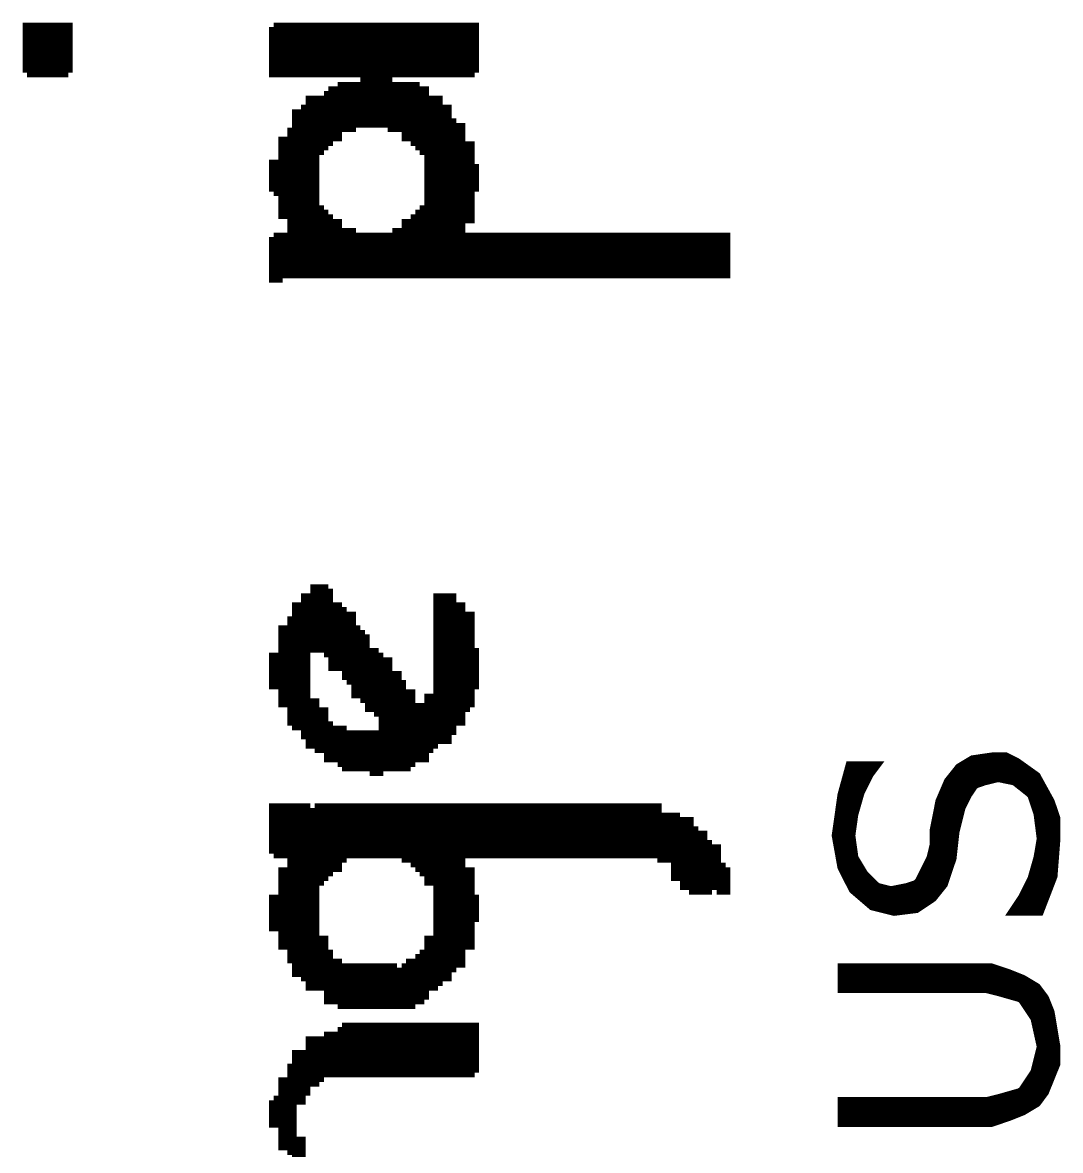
# Model space of a CAD drawing. Extents: x 64 to 173, y 17 to 95.
# Drawn here: x 112.185 to 115.072, y 35.866 to 39.003 of the extents above; entities that cross this region are included whole.
import ezdxf

# ---------------------------------------------------------------- set-up
doc = ezdxf.new("R2010")
doc.units = 0
doc.header["$MEASUREMENT"] = 0
doc.layers.add('SILKSCREENTOP_P', color=12, linetype='CONTINUOUS')

msp = doc.modelspace()

# ---------------------------------------------------------------- linework, layer by layer
at = {"layer": 'SILKSCREENTOP_P', "const_width": 0.0254}
for points in [[(112.3117, 38.8633), (112.3117, 38.9903), (112.299, 38.9903), (112.299, 38.8633), (112.2863, 38.8633), (112.2863, 38.9903), (112.2736, 38.9903), (112.2736, 38.8633), (112.2609, 38.8633), (112.2609, 38.9903), (112.2482, 38.9903), (112.2482, 38.8633), (112.2355, 38.8633), (112.2355, 38.9903), (112.2228, 38.9903), (112.2228, 38.8633), (112.2101, 38.8633), (112.2101, 38.9903), (112.1974, 38.9903), (112.1974, 38.8633)], [(112.9213, 38.9903), (112.9213, 38.8633), (112.9086, 38.8633), (112.9086, 38.9903), (112.8959, 38.9903), (112.8959, 38.8633), (112.8832, 38.8633), (112.8832, 38.9903)], [(113.1245, 38.8633), (113.1245, 38.9903), (113.1118, 38.9903), (113.1118, 38.8633), (113.0991, 38.8633), (113.0991, 38.9903), (113.0864, 38.9903), (113.0864, 38.8633), (113.0737, 38.8633), (113.0737, 38.9903), (113.061, 38.9903), (113.061, 38.8633), (113.0483, 38.8633), (113.0483, 38.9903), (113.0356, 38.9903), (113.0356, 38.8633), (113.0229, 38.8633), (113.0229, 38.9903), (113.0102, 38.9903), (113.0102, 38.8633), (112.9975, 38.8633), (112.9975, 38.9903), (112.9848, 38.9903), (112.9848, 38.8633), (112.9721, 38.8633), (112.9721, 38.9903), (112.9594, 38.9903), (112.9594, 38.8633), (112.9467, 38.8633), (112.9467, 38.9903), (112.934, 38.9903), (112.934, 38.8633)], [(113.2007, 38.7236), (113.2007, 38.9903), (113.188, 38.9903), (113.188, 38.7236), (113.1753, 38.7236), (113.1753, 38.9903), (113.1626, 38.9903), (113.1626, 38.7236), (113.1499, 38.7236), (113.1499, 38.9903), (113.1372, 38.9903), (113.1372, 38.7236)], [(113.3658, 38.9903), (113.3658, 38.8633), (113.3531, 38.8633), (113.3531, 38.9903), (113.3404, 38.9903), (113.3404, 38.8633), (113.3277, 38.8633), (113.3277, 38.9903), (113.315, 38.9903), (113.315, 38.8633), (113.3023, 38.8633), (113.3023, 38.9903), (113.2896, 38.9903), (113.2896, 38.8633), (113.2769, 38.8633), (113.2769, 38.9903), (113.2642, 38.9903), (113.2642, 38.8633), (113.2515, 38.8633), (113.2515, 38.9903), (113.2388, 38.9903), (113.2388, 38.8633), (113.2261, 38.8633), (113.2261, 38.9903), (113.2134, 38.9903), (113.2134, 38.8633)], [(113.442, 38.8633), (113.442, 38.9903), (113.4293, 38.9903), (113.4293, 38.8633), (113.4166, 38.8633), (113.4166, 38.9903), (113.4039, 38.9903), (113.4039, 38.8633), (113.3912, 38.8633), (113.3912, 38.9903), (113.3785, 38.9903), (113.3785, 38.8633)], [(113.061, 38.8252), (113.061, 38.6855), (113.0483, 38.6855), (113.0483, 38.8252)], [(113.1245, 38.8379), (113.1245, 38.7236), (113.1118, 38.7236), (113.1118, 38.8252), (113.0991, 38.8252), (113.0991, 38.7109), (113.0864, 38.7109), (113.0864, 38.8252), (113.0737, 38.8252), (113.0737, 38.7109)], [(113.2769, 38.6601), (113.2769, 38.8252), (113.2642, 38.8252), (113.2642, 38.6855), (113.2515, 38.6855), (113.2515, 38.8252), (113.2388, 38.8252), (113.2388, 38.7109), (113.2261, 38.7109), (113.2261, 38.8252), (113.2134, 38.8252), (113.2134, 38.6982)], [(113.0356, 38.8125), (113.0356, 38.6601)], [(113.3023, 38.6347), (113.3023, 38.8125), (113.2896, 38.8125), (113.2896, 38.6474)], [(112.9721, 38.7744), (112.9721, 38.3045), (112.9594, 38.3045), (112.9594, 38.749), (112.9467, 38.749), (112.9467, 38.3045), (112.934, 38.3045), (112.934, 38.7109)], [(112.9848, 38.7871), (112.9848, 38.7744), (112.9848, 38.7617), (112.9848, 38.3045), (112.9975, 38.3045), (112.9975, 38.7871), (112.9848, 38.7871)], [(113.0229, 38.6474), (113.0229, 38.7871), (113.0102, 38.7871), (113.0102, 38.6347)], [(113.315, 38.7871), (113.315, 38.3045), (113.3277, 38.3045), (113.3277, 38.7871), (113.3404, 38.7871), (113.3404, 38.3045), (113.3531, 38.3045), (113.3531, 38.7617), (113.3658, 38.7617), (113.3658, 38.3045)], [(113.4293, 38.3045), (113.4293, 38.4061), (113.4166, 38.4061), (113.4166, 38.3045), (113.4039, 38.3045), (113.4039, 38.7109), (113.3912, 38.7109), (113.3912, 38.3045), (113.3785, 38.3045), (113.3785, 38.7363)], [(112.9213, 38.4696), (112.9213, 38.6728), (112.9086, 38.6728), (112.9086, 38.4569)], [(113.4293, 38.6728), (113.4293, 38.4569), (113.4166, 38.4569), (113.4166, 38.6728)], [(112.8959, 38.5204), (112.8959, 38.6093), (112.8832, 38.6093), (112.8832, 38.5331)], [(113.442, 38.6093), (113.442, 38.5331)], [(113.0229, 38.4823), (113.0229, 38.3045), (113.0102, 38.3045), (113.0102, 38.495)], [(113.3023, 38.495), (113.3023, 38.3045), (113.2896, 38.3045), (113.2896, 38.4823)], [(113.061, 38.3045), (113.061, 38.4442), (113.0483, 38.4442), (113.0483, 38.3045), (113.0356, 38.3045), (113.0356, 38.4696)], [(113.2769, 38.4696), (113.2769, 38.3045), (113.2642, 38.3045), (113.2642, 38.4442), (113.2515, 38.4442), (113.2515, 38.3045), (113.2388, 38.3045), (113.2388, 38.4188), (113.2261, 38.4188), (113.2261, 38.3045)], [(113.2134, 38.4188), (113.2134, 38.3045), (113.2007, 38.3045), (113.2007, 38.4061), (113.188, 38.4061), (113.188, 38.3045), (113.1753, 38.3045), (113.1753, 38.4061), (113.1626, 38.4061), (113.1626, 38.3045), (113.1499, 38.3045), (113.1499, 38.4061), (113.1372, 38.4061), (113.1372, 38.3045), (113.1245, 38.3045), (113.1245, 38.4061), (113.1118, 38.4061), (113.1118, 38.3045), (113.0991, 38.3045), (113.0991, 38.4188), (113.0864, 38.4188), (113.0864, 38.3045), (113.0737, 38.3045), (113.0737, 38.4188)], [(112.9213, 38.4061), (112.9213, 38.3045), (112.9086, 38.3045), (112.9086, 38.4061), (112.8959, 38.4061), (112.8959, 38.2918), (112.8832, 38.2918), (112.8832, 38.4061)], [(113.7341, 38.4061), (113.7341, 38.3045), (113.7214, 38.3045), (113.7214, 38.4061), (113.7087, 38.4061), (113.7087, 38.3045), (113.696, 38.3045), (113.696, 38.4061), (113.6833, 38.4061), (113.6833, 38.3045), (113.6706, 38.3045), (113.6706, 38.4061), (113.6579, 38.4061), (113.6579, 38.3045), (113.6452, 38.3045), (113.6452, 38.4061), (113.6325, 38.4061), (113.6325, 38.3045), (113.6198, 38.3045), (113.6198, 38.4061), (113.6071, 38.4061), (113.6071, 38.3045), (113.5944, 38.3045), (113.5944, 38.4061), (113.5817, 38.4061), (113.5817, 38.3045), (113.569, 38.3045), (113.569, 38.4061), (113.5563, 38.4061), (113.5563, 38.3045), (113.5436, 38.3045), (113.5436, 38.4061), (113.5309, 38.4061), (113.5309, 38.3045), (113.5182, 38.3045), (113.5182, 38.4061), (113.5055, 38.4061), (113.5055, 38.3045), (113.4928, 38.3045), (113.4928, 38.4061), (113.4801, 38.4061), (113.4801, 38.3045), (113.4674, 38.3045), (113.4674, 38.4061), (113.4547, 38.4061), (113.4547, 38.3045), (113.442, 38.3045), (113.442, 38.4061)], [(114.1151, 38.3045), (114.1151, 38.4061), (114.1024, 38.4061), (114.1024, 38.3045), (114.0897, 38.3045), (114.0897, 38.4061), (114.077, 38.4061), (114.077, 38.3045), (114.0643, 38.3045), (114.0643, 38.4061), (114.0516, 38.4061), (114.0516, 38.3045), (114.0389, 38.3045), (114.0389, 38.4061), (114.0262, 38.4061), (114.0262, 38.3045), (114.0135, 38.3045), (114.0135, 38.4061), (114.0008, 38.4061), (114.0008, 38.3045), (113.9881, 38.3045), (113.9881, 38.4061), (113.9754, 38.4061), (113.9754, 38.3045), (113.9627, 38.3045), (113.9627, 38.4061), (113.95, 38.4061), (113.95, 38.3045), (113.9373, 38.3045), (113.9373, 38.4061), (113.9246, 38.4061), (113.9246, 38.3045), (113.9119, 38.3045), (113.9119, 38.4061), (113.8992, 38.4061), (113.8992, 38.3045), (113.8865, 38.3045), (113.8865, 38.4061), (113.8738, 38.4061), (113.8738, 38.3045), (113.8611, 38.3045), (113.8611, 38.4061), (113.8484, 38.4061), (113.8484, 38.3045), (113.8357, 38.3045), (113.8357, 38.4061), (113.823, 38.4061), (113.823, 38.3045), (113.8103, 38.3045), (113.8103, 38.4061), (113.7976, 38.4061), (113.7976, 38.3045), (113.7849, 38.3045), (113.7849, 38.4061), (113.7722, 38.4061), (113.7722, 38.3045), (113.7595, 38.3045), (113.7595, 38.4061), (113.7468, 38.4061), (113.7468, 38.3045)], [(114.1405, 38.2918), (114.1405, 38.4061), (114.1278, 38.4061), (114.1278, 38.2918)], [(112.9721, 37.4155), (112.9721, 37.0091)], [(113.0229, 37.4409), (113.0229, 37.2631), (113.0102, 37.2631), (113.0102, 37.4282), (112.9975, 37.4282), (112.9975, 37.2631), (112.9848, 37.2631), (112.9848, 37.4028)], [(113.0356, 37.4282), (113.0356, 37.2377)], [(113.061, 37.3901), (113.061, 37.2123), (113.0483, 37.2123), (113.0483, 37.3901)], [(113.3404, 36.9964), (113.3404, 37.4028), (113.3531, 37.4028), (113.3531, 37.0091), (113.3658, 37.0091), (113.3658, 37.4028), (113.3785, 37.4028), (113.3785, 37.0218)], [(113.4039, 37.3901), (113.4039, 37.0599), (113.3912, 37.0599), (113.3912, 37.3901)], [(112.934, 37.352), (112.934, 37.0472)], [(112.9594, 37.0345), (112.9594, 37.3774), (112.9467, 37.3774), (112.9467, 37.0345)], [(113.0737, 37.3774), (113.0737, 37.1996)], [(113.0991, 37.1615), (113.0991, 37.352), (113.0864, 37.352), (113.0864, 37.1742)], [(113.4293, 37.098), (113.4293, 37.352), (113.4166, 37.352), (113.4166, 37.0853)], [(113.1245, 37.3139), (113.1245, 37.1361), (113.1118, 37.1361), (113.1118, 37.3266)], [(112.9213, 37.098), (112.9213, 37.3139), (112.9086, 37.3139), (112.9086, 37.098)], [(113.1372, 37.3012), (113.1372, 37.1107)], [(113.1626, 37.2631), (113.1626, 37.098), (113.1499, 37.098), (113.1499, 37.2631)], [(113.442, 37.2631), (113.442, 37.1488)], [(112.8959, 37.2504), (112.8959, 37.1615), (112.8832, 37.1615), (112.8832, 37.2504)], [(113.1753, 37.2504), (113.1753, 37.0726)], [(113.2261, 36.9329), (113.2261, 37.1869), (113.2134, 37.1869), (113.2134, 36.9329), (113.2007, 36.9329), (113.2007, 37.225), (113.188, 37.225), (113.188, 36.9329)], [(113.2642, 36.9329), (113.2642, 37.1361), (113.2515, 37.1361), (113.2515, 36.9329), (113.2388, 36.9329), (113.2388, 37.1742)], [(112.9975, 37.1234), (112.9975, 36.9964), (112.9848, 36.9964), (112.9848, 37.1234)], [(113.3023, 37.098), (113.3023, 36.9583), (113.2896, 36.9583), (113.2896, 37.098), (113.2769, 37.098), (113.2769, 36.9583)], [(113.3277, 36.9837), (113.3277, 37.1234), (113.315, 37.1234), (113.315, 36.971)], [(113.0229, 36.971), (113.0229, 37.0853), (113.0102, 37.0853), (113.0102, 36.971)], [(113.0483, 37.0472), (113.0483, 36.9583), (113.0356, 36.9583), (113.0356, 37.0599)], [(113.061, 37.0345), (113.061, 36.9583)], [(113.0737, 37.0472), (113.0737, 36.9329)], [(113.1372, 36.9329), (113.1372, 37.0218), (113.1245, 37.0218), (113.1245, 36.9329), (113.1118, 36.9329), (113.1118, 37.0218), (113.0991, 37.0218), (113.0991, 36.9329), (113.0864, 36.9329), (113.0864, 37.0218)], [(113.1753, 37.0218), (113.1753, 36.9202), (113.1626, 36.9202), (113.1626, 37.0218), (113.1499, 37.0218), (113.1499, 36.9202)], [(115.059, 36.7891), (115.0432, 36.8356), (115.0041, 36.9065), (114.9492, 36.9456), (114.9198, 36.9603), (114.8824, 36.9603), (114.8278, 36.9524), (114.7907, 36.9303), (114.7602, 36.892), (114.7366, 36.8371), (114.7206, 36.7568), (114.7206, 36.7167), (114.7201, 36.7137), (114.712, 36.6806), (114.711, 36.6781), (114.678, 36.6121), (114.6706, 36.6057), (114.6457, 36.5973), (114.6442, 36.5968), (114.603, 36.5887), (114.5974, 36.5887), (114.5644, 36.5971), (114.5583, 36.6004), (114.5253, 36.6334), (114.5235, 36.6359), (114.4986, 36.6773), (114.4968, 36.6819), (114.4887, 36.7398), (114.4887, 36.7434), (114.4968, 36.8013), (114.4974, 36.8031), (114.5139, 36.8607), (114.5146, 36.863), (114.5395, 36.9126), (114.5408, 36.9146), (114.5565, 36.9354), (114.4862, 36.9354), (114.4641, 36.8546), (114.4481, 36.7419), (114.4638, 36.6547), (114.4951, 36.5925), (114.5487, 36.5465), (114.6094, 36.5313), (114.6703, 36.5389), (114.7158, 36.5694), (114.746, 36.6072), (114.7699, 36.6784), (114.778, 36.7513), (114.7783, 36.753), (114.7948, 36.8191), (114.7958, 36.8216), (114.8123, 36.8546), (114.8131, 36.8562), (114.8296, 36.8808), (114.8362, 36.8859), (114.8608, 36.8943), (114.8618, 36.8945), (114.8949, 36.9026), (114.9005, 36.9029), (114.9419, 36.8945), (114.9472, 36.892), (114.9886, 36.859), (114.9927, 36.8531), (115.0092, 36.8036), (115.0097, 36.801), (115.0181, 36.735), (115.0181, 36.7312), (115.0097, 36.6817), (115.0094, 36.6804), (114.9929, 36.6225), (114.9919, 36.6202), (114.9673, 36.5707), (114.9665, 36.5694), (114.9411, 36.5313), (115.0132, 36.5313), (115.0508, 36.6288), (115.059, 36.7337), (115.059, 36.7891)], [(114.808, 36.8463), (114.808, 36.9405)], [(114.8334, 36.8846), (114.8334, 36.9534)], [(114.8588, 36.8935), (114.8588, 36.957)], [(114.8842, 36.9001), (114.8842, 36.9603)], [(114.9096, 36.9011), (114.9096, 36.9603)], [(114.935, 36.896), (114.935, 36.9527)], [(114.5032, 36.8234), (114.5032, 36.9354)], [(114.5286, 36.8907), (114.5286, 36.9354)], [(114.554, 36.9324), (114.554, 36.9354)], [(114.7826, 36.7706), (114.7826, 36.9202)], [(114.9604, 36.8816), (114.9604, 36.9377)], [(114.9858, 36.8612), (114.9858, 36.9194)], [(114.4778, 36.6268), (114.4778, 36.9047)], [(114.7572, 36.6405), (114.7572, 36.8851)], [(115.0112, 36.7894), (115.0112, 36.8935)], [(115.0366, 36.592), (115.0366, 36.8478)], [(112.9213, 36.6916), (112.9213, 36.8186), (112.9086, 36.8186), (112.9086, 36.6916), (112.8959, 36.6916), (112.8959, 36.8186), (112.8832, 36.8186), (112.8832, 36.6916)], [(112.9721, 36.336), (112.9721, 36.8186), (112.9594, 36.8186), (112.9594, 36.3614), (112.9467, 36.3614), (112.9467, 36.8186), (112.934, 36.8186), (112.934, 36.3868)], [(112.9975, 36.8186), (112.9975, 36.3233), (112.9848, 36.3233), (112.9848, 36.8186)], [(113.0229, 36.6154), (113.0229, 36.8186), (113.0102, 36.8186), (113.0102, 36.6027)], [(113.061, 36.8186), (113.061, 36.6535), (113.0483, 36.6535), (113.0483, 36.8186), (113.0356, 36.8186), (113.0356, 36.6281)], [(113.2134, 36.6916), (113.2134, 36.8186), (113.2007, 36.8186), (113.2007, 36.6916), (113.188, 36.6916), (113.188, 36.8186), (113.1753, 36.8186), (113.1753, 36.6916), (113.1626, 36.6916), (113.1626, 36.8186), (113.1499, 36.8186), (113.1499, 36.6916), (113.1372, 36.6916), (113.1372, 36.8186), (113.1245, 36.8186), (113.1245, 36.6916), (113.1118, 36.6916), (113.1118, 36.8186), (113.0991, 36.8186), (113.0991, 36.6916), (113.0864, 36.6916), (113.0864, 36.8186), (113.0737, 36.8186), (113.0737, 36.6662)], [(113.2769, 36.6535), (113.2769, 36.8186), (113.2642, 36.8186), (113.2642, 36.6789), (113.2515, 36.6789), (113.2515, 36.8186), (113.2388, 36.8186), (113.2388, 36.6916), (113.2261, 36.6916), (113.2261, 36.8186)], [(113.3023, 36.6281), (113.3023, 36.8186), (113.2896, 36.8186), (113.2896, 36.6408)], [(113.3277, 36.6154), (113.3277, 36.8186), (113.315, 36.8186), (113.315, 36.6027)], [(113.3404, 36.3233), (113.3404, 36.8186), (113.3531, 36.8186), (113.3531, 36.3487), (113.3658, 36.3487), (113.3658, 36.8186)], [(113.4293, 36.8186), (113.4293, 36.6916), (113.4166, 36.6916), (113.4166, 36.8186), (113.4039, 36.8186), (113.4039, 36.3868), (113.3912, 36.3868), (113.3912, 36.8186), (113.3785, 36.8186), (113.3785, 36.3614)], [(113.442, 36.6916), (113.442, 36.8186), (113.4547, 36.8186), (113.4547, 36.6916), (113.4674, 36.6916), (113.4674, 36.8186), (113.4801, 36.8186), (113.4801, 36.6916), (113.4928, 36.6916), (113.4928, 36.8186), (113.5055, 36.8186), (113.5055, 36.6916), (113.5182, 36.6916), (113.5182, 36.8186), (113.5309, 36.8186), (113.5309, 36.6916), (113.5436, 36.6916), (113.5436, 36.8186), (113.5563, 36.8186), (113.5563, 36.6916), (113.569, 36.6916), (113.569, 36.8186), (113.5817, 36.8186), (113.5817, 36.6916), (113.5944, 36.6916), (113.5944, 36.8186), (113.6071, 36.8186), (113.6071, 36.6916), (113.6198, 36.6916), (113.6198, 36.8186), (113.6325, 36.8186), (113.6325, 36.6916), (113.6452, 36.6916), (113.6452, 36.8186), (113.6579, 36.8186), (113.6579, 36.6916), (113.6706, 36.6916), (113.6706, 36.8186), (113.6833, 36.8186), (113.6833, 36.6916), (113.696, 36.6916), (113.696, 36.8186), (113.7087, 36.8186), (113.7087, 36.6916), (113.7214, 36.6916), (113.7214, 36.8186), (113.7341, 36.8186), (113.7341, 36.6916)], [(113.95, 36.6916), (113.95, 36.8186), (113.9373, 36.8186), (113.9373, 36.6916), (113.9246, 36.6916), (113.9246, 36.8186), (113.9119, 36.8186), (113.9119, 36.6916), (113.8992, 36.6916), (113.8992, 36.8186), (113.8865, 36.8186), (113.8865, 36.6916), (113.8738, 36.6916), (113.8738, 36.8186), (113.8611, 36.8186), (113.8611, 36.6916), (113.8484, 36.6916), (113.8484, 36.8186), (113.8357, 36.8186), (113.8357, 36.6916), (113.823, 36.6916), (113.823, 36.8186), (113.8103, 36.8186), (113.8103, 36.6916), (113.7976, 36.6916), (113.7976, 36.8186), (113.7849, 36.8186), (113.7849, 36.6916), (113.7722, 36.6916), (113.7722, 36.8186), (113.7595, 36.8186), (113.7595, 36.6916), (113.7468, 36.6916), (113.7468, 36.8186)], [(114.0135, 36.7932), (114.0135, 36.6281), (114.0008, 36.6281), (114.0008, 36.7932), (113.9881, 36.7932), (113.9881, 36.6789), (113.9754, 36.6789), (113.9754, 36.7932), (113.9627, 36.7932), (113.9627, 36.6662)], [(114.7318, 36.5895), (114.7318, 36.813)], [(114.0389, 36.59), (114.0389, 36.7805), (114.0262, 36.7805), (114.0262, 36.59)], [(114.0897, 36.7297), (114.0897, 36.59), (114.077, 36.59), (114.077, 36.7424), (114.0643, 36.7424), (114.0643, 36.59), (114.0516, 36.59), (114.0516, 36.7678)], [(114.4524, 36.7177), (114.4524, 36.7723)], [(114.1151, 36.59), (114.1151, 36.7043), (114.1024, 36.7043), (114.1024, 36.59)], [(115.0112, 36.5313), (115.0112, 36.6908)], [(114.1405, 36.6535), (114.1405, 36.59), (114.1278, 36.59), (114.1278, 36.6662)], [(114.5032, 36.5854), (114.5032, 36.6697)], [(114.7064, 36.563), (114.7064, 36.669)], [(112.9213, 36.4249), (112.9213, 36.6408), (112.9086, 36.6408), (112.9086, 36.4249)], [(113.4293, 36.4249), (113.4293, 36.6408), (113.4166, 36.6408), (113.4166, 36.4249)], [(114.5286, 36.5638), (114.5286, 36.6301)], [(114.554, 36.5453), (114.554, 36.6047)], [(114.6556, 36.5371), (114.6556, 36.6006)], [(114.681, 36.546), (114.681, 36.6182)], [(114.9858, 36.5313), (114.9858, 36.608)], [(112.8959, 36.5773), (112.8959, 36.4884), (112.8832, 36.4884), (112.8832, 36.5773)], [(113.442, 36.5773), (113.442, 36.5011)], [(114.5794, 36.5389), (114.5794, 36.5933)], [(114.6048, 36.5326), (114.6048, 36.589)], [(114.6302, 36.5341), (114.6302, 36.594)], [(114.9604, 36.5313), (114.9604, 36.5603)], [(113.0229, 36.3106), (113.0229, 36.4503), (113.0102, 36.4503), (113.0102, 36.3106)], [(113.3277, 36.3106), (113.3277, 36.4503), (113.315, 36.4503), (113.315, 36.3106)], [(113.061, 36.2852), (113.061, 36.3868), (113.0483, 36.3868), (113.0483, 36.2852), (113.0356, 36.2852), (113.0356, 36.4249)], [(113.2896, 36.4122), (113.2896, 36.2852), (113.2769, 36.2852), (113.2769, 36.3868), (113.2642, 36.3868), (113.2642, 36.2725), (113.2515, 36.2725), (113.2515, 36.3868)], [(113.3023, 36.4249), (113.3023, 36.2852)], [(113.0737, 36.3868), (113.0737, 36.2598)], [(113.2134, 36.2725), (113.2134, 36.3741), (113.2007, 36.3741), (113.2007, 36.2725), (113.188, 36.2725), (113.188, 36.3741), (113.1753, 36.3741), (113.1753, 36.2725), (113.1626, 36.2725), (113.1626, 36.3741), (113.1499, 36.3741), (113.1499, 36.2725), (113.1372, 36.2725), (113.1372, 36.3741), (113.1245, 36.3741), (113.1245, 36.2725), (113.1118, 36.2725), (113.1118, 36.3741), (113.0991, 36.3741), (113.0991, 36.2725), (113.0864, 36.2725), (113.0864, 36.3741)], [(113.2388, 36.3741), (113.2388, 36.2725), (113.2261, 36.2725), (113.2261, 36.3741)], [(115.059, 36.1539), (115.0427, 36.2506), (115.0272, 36.289), (115.0051, 36.3187), (114.9668, 36.3418), (114.9266, 36.3578), (114.8794, 36.3736), (114.4643, 36.3736), (114.4643, 36.3164), (114.8649, 36.3164), (114.8679, 36.3159), (114.901, 36.3078), (114.9015, 36.3075), (114.9594, 36.291), (114.9665, 36.2859), (114.9995, 36.2361), (115.0013, 36.2321), (115.0178, 36.1577), (115.0178, 36.1518), (115.0013, 36.0855), (114.9995, 36.0817), (114.9665, 36.0322), (114.9594, 36.0269), (114.9015, 36.0103), (114.901, 36.0103), (114.8679, 36.002), (114.8649, 36.0017), (114.4643, 36.0017), (114.4643, 35.9443), (114.8794, 35.9443), (114.9266, 35.9601), (114.9668, 35.9761), (115.0051, 35.9992), (115.0272, 36.0289), (115.059, 36.1076), (115.059, 36.1539)], [(114.4778, 36.3164), (114.4778, 36.3736)], [(114.5032, 36.3164), (114.5032, 36.3736)], [(114.5286, 36.3164), (114.5286, 36.3736)], [(114.554, 36.3164), (114.554, 36.3736)], [(114.5794, 36.3164), (114.5794, 36.3736)], [(114.6048, 36.3164), (114.6048, 36.3736)], [(114.6302, 36.3164), (114.6302, 36.3736)], [(114.6556, 36.3164), (114.6556, 36.3736)], [(114.681, 36.3164), (114.681, 36.3736)], [(114.7064, 36.3164), (114.7064, 36.3736)], [(114.7318, 36.3164), (114.7318, 36.3736)], [(114.7572, 36.3164), (114.7572, 36.3736)], [(114.7826, 36.3164), (114.7826, 36.3736)], [(114.808, 36.3164), (114.808, 36.3736)], [(114.8334, 36.3164), (114.8334, 36.3736)], [(114.8588, 36.3164), (114.8588, 36.3736)], [(114.8842, 36.3118), (114.8842, 36.372)], [(114.9096, 36.3052), (114.9096, 36.3634)], [(114.935, 36.2979), (114.935, 36.3545)], [(114.9604, 36.2908), (114.9604, 36.3444)], [(114.9858, 36.2567), (114.9858, 36.3304)], [(115.0112, 36.1874), (115.0112, 36.3106)], [(115.0366, 36.0523), (115.0366, 36.2659)], [(113.3658, 36.209), (113.3658, 36.082), (113.3531, 36.082), (113.3531, 36.209), (113.3404, 36.209), (113.3404, 36.082), (113.3277, 36.082), (113.3277, 36.209), (113.315, 36.209), (113.315, 36.082), (113.3023, 36.082), (113.3023, 36.209), (113.2896, 36.209), (113.2896, 36.082), (113.2769, 36.082), (113.2769, 36.209), (113.2642, 36.209), (113.2642, 36.082), (113.2515, 36.082), (113.2515, 36.209), (113.2388, 36.209), (113.2388, 36.082), (113.2261, 36.082), (113.2261, 36.209), (113.2134, 36.209), (113.2134, 36.082), (113.2007, 36.082), (113.2007, 36.209), (113.188, 36.209), (113.188, 36.082), (113.1753, 36.082), (113.1753, 36.209), (113.1626, 36.209), (113.1626, 36.082), (113.1499, 36.082), (113.1499, 36.209), (113.1372, 36.209), (113.1372, 36.082), (113.1245, 36.082), (113.1245, 36.209), (113.1118, 36.209), (113.1118, 36.082), (113.0991, 36.082), (113.0991, 36.209), (113.0864, 36.209), (113.0864, 36.082), (113.0737, 36.082), (113.0737, 36.209)], [(113.442, 36.082), (113.442, 36.209), (113.4293, 36.209), (113.4293, 36.082), (113.4166, 36.082), (113.4166, 36.209), (113.4039, 36.209), (113.4039, 36.082), (113.3912, 36.082), (113.3912, 36.209), (113.3785, 36.209), (113.3785, 36.082)], [(112.9975, 36.0439), (112.9975, 36.1709), (112.9848, 36.1709), (112.9848, 36.0439)], [(113.0229, 36.0693), (113.0229, 36.1709), (113.0102, 36.1709), (113.0102, 36.0566)], [(113.061, 36.1836), (113.061, 36.082), (113.0483, 36.082), (113.0483, 36.1836), (113.0356, 36.1836), (113.0356, 36.082)], [(112.9594, 35.9931), (112.9594, 36.1328), (112.9467, 36.1328), (112.9467, 35.9931)], [(112.9721, 36.1455), (112.9721, 36.0185)], [(115.0112, 36.0073), (115.0112, 36.1257)], [(112.934, 36.1074), (112.934, 35.8534)], [(112.9213, 36.0693), (112.9213, 35.8788), (112.9086, 35.8788), (112.9086, 36.0693)], [(114.9858, 35.9877), (114.9858, 36.0611)], [(112.8959, 36.0185), (112.8959, 35.9423), (112.8832, 35.9423), (112.8832, 36.0058)], [(114.4778, 35.9443), (114.4778, 36.0017)], [(114.5032, 35.9443), (114.5032, 36.0017)], [(114.5286, 35.9443), (114.5286, 36.0017)], [(114.554, 35.9443), (114.554, 36.0017)], [(114.5794, 35.9443), (114.5794, 36.0017)], [(114.6048, 35.9443), (114.6048, 36.0017)], [(114.6302, 35.9443), (114.6302, 36.0017)], [(114.6556, 35.9443), (114.6556, 36.0017)], [(114.681, 35.9443), (114.681, 36.0017)], [(114.7064, 35.9443), (114.7064, 36.0017)], [(114.7318, 35.9443), (114.7318, 36.0017)], [(114.7572, 35.9443), (114.7572, 36.0017)], [(114.7826, 35.9443), (114.7826, 36.0017)], [(114.808, 35.9443), (114.808, 36.0017)], [(114.8334, 35.9443), (114.8334, 36.0017)], [(114.8588, 35.9443), (114.8588, 36.0017)], [(114.8842, 35.9461), (114.8842, 36.006)], [(114.9096, 35.9545), (114.9096, 36.0126)], [(114.935, 35.9636), (114.935, 36.02)], [(114.9604, 35.9738), (114.9604, 36.0274)], [(112.9594, 35.8407), (112.9594, 35.8915), (112.9467, 35.8915), (112.9467, 35.8407)]]:
    msp.add_lwpolyline(points, dxfattribs=at)

doc.saveas('drawing.dxf')
